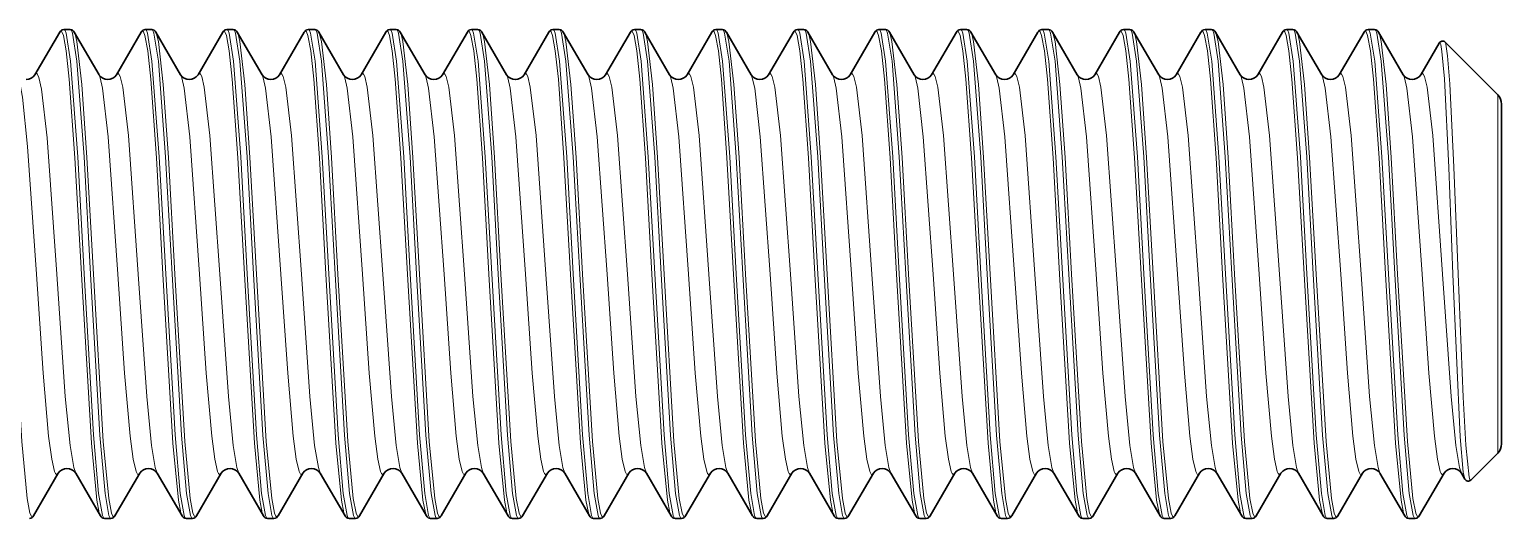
# Model space of a CAD drawing. Extents: x 145 to 857, y 42 to 790.
# Drawn here: x 154.67 to 163.7, y 292.58 to 295.58 of the extents above; entities that cross this region are included whole.
import ezdxf

# ---------------------------------------------------------------- set-up
doc = ezdxf.new("R2010")
doc.units = 0

msp = doc.modelspace()

# ---------------------------------------------------------------- linework, layer by layer
at = {"color": 7, "lineweight": 35, "ltscale": 0.007571}
for p, q in [((154.8557, 295.5629), (154.7037, 295.3009)), ((154.9445, 295.5629), (155.0965, 295.3009)), ((155.3557, 295.5629), (155.2037, 295.3009)), ((155.4445, 295.5629), (155.5965, 295.3009)), ((155.8557, 295.5629), (155.7037, 295.3009)), ((155.9445, 295.5629), (156.0965, 295.3009)), ((156.3557, 295.5629), (156.2037, 295.3009)), ((156.4445, 295.5629), (156.5965, 295.3009)), ((156.8557, 295.5629), (156.7037, 295.3009)), ((156.9445, 295.5629), (157.0965, 295.3009)), ((157.3557, 295.5629), (157.2037, 295.3009)), ((157.4445, 295.5629), (157.5965, 295.3009)), ((157.8557, 295.5629), (157.7037, 295.3009)), ((157.9445, 295.5629), (158.0965, 295.3009)), ((158.3557, 295.5629), (158.2037, 295.3009)), ((158.4445, 295.5629), (158.5965, 295.3009)), ((158.8557, 295.5629), (158.7037, 295.3009)), ((158.9445, 295.5629), (159.0965, 295.3009)), ((159.3557, 295.5629), (159.2037, 295.3009)), ((159.4445, 295.5629), (159.5965, 295.3009)), ((159.8557, 295.5629), (159.7037, 295.3009)), ((159.9445, 295.5629), (160.0965, 295.3009)), ((160.3557, 295.5629), (160.2037, 295.3009)), ((160.4445, 295.5629), (160.5965, 295.3009)), ((160.8557, 295.5629), (160.7037, 295.3009)), ((160.9445, 295.5629), (161.0965, 295.3009)), ((161.3557, 295.5629), (161.2037, 295.3009)), ((161.4445, 295.5629), (161.5965, 295.3009)), ((161.8557, 295.5629), (161.7037, 295.3009)), ((161.9445, 295.5629), (162.0965, 295.3009)), ((162.3557, 295.5629), (162.2037, 295.3009)), ((162.4445, 295.5629), (162.5965, 295.3009)), ((162.8557, 295.5629), (162.7037, 295.3009)), ((162.9445, 295.5629), (163.0965, 295.3009))]:
    msp.add_line(p, q, dxfattribs=at)
at = {"color": 7, "lineweight": 35, "ltscale": 0.00098381}
for p, q in [((154.9198, 295.5792), (154.8804, 295.5792)), ((155.4198, 295.5792), (155.3804, 295.5792)), ((155.9198, 295.5792), (155.8804, 295.5792)), ((156.4198, 295.5792), (156.3804, 295.5792)), ((156.9198, 295.5792), (156.8804, 295.5792)), ((157.4198, 295.5792), (157.3804, 295.5792)), ((157.9198, 295.5792), (157.8804, 295.5792)), ((158.4198, 295.5792), (158.3804, 295.5792)), ((158.9198, 295.5792), (158.8804, 295.5792)), ((159.4198, 295.5792), (159.3804, 295.5792)), ((159.9198, 295.5792), (159.8804, 295.5792)), ((160.4198, 295.5792), (160.3804, 295.5792)), ((160.9198, 295.5792), (160.8804, 295.5792)), ((161.4198, 295.5792), (161.3804, 295.5792)), ((161.9198, 295.5792), (161.8804, 295.5792)), ((162.4198, 295.5792), (162.3804, 295.5792)), ((162.9198, 295.5792), (162.8804, 295.5792)), ((155.1698, 292.5792), (155.1304, 292.5792)), ((155.6698, 292.5792), (155.6304, 292.5792)), ((156.1698, 292.5792), (156.1304, 292.5792)), ((156.6698, 292.5792), (156.6304, 292.5792)), ((157.1698, 292.5792), (157.1304, 292.5792)), ((157.6698, 292.5792), (157.6304, 292.5792)), ((158.1698, 292.5792), (158.1304, 292.5792)), ((158.6698, 292.5792), (158.6304, 292.5792)), ((159.1698, 292.5792), (159.1304, 292.5792)), ((159.6698, 292.5792), (159.6304, 292.5792)), ((160.1698, 292.5792), (160.1304, 292.5792)), ((160.6698, 292.5792), (160.6304, 292.5792)), ((161.1698, 292.5792), (161.1304, 292.5792)), ((161.6698, 292.5792), (161.6304, 292.5792)), ((162.1698, 292.5792), (162.1304, 292.5792)), ((162.6698, 292.5792), (162.6304, 292.5792)), ((163.1698, 292.5792), (163.1304, 292.5792))]:
    msp.add_line(p, q, dxfattribs=at)
at = {"color": 7, "lineweight": 35, "ltscale": 0.005623}
msp.add_line((163.3166, 295.4955), (163.2037, 295.3009), dxfattribs=at)
at = {"color": 7, "lineweight": 35, "ltscale": 0.011418}
msp.add_line((163.6759, 295.1784), (163.353, 295.5013), dxfattribs=at)
at = {"color": 7, "lineweight": 13, "ltscale": 0.014304}
msp.add_line((163.6759, 295.1784), (163.6759, 294.6062), dxfattribs=at)
at = {"color": 7, "lineweight": 35, "ltscale": 0.013569}
msp.add_line((163.6994, 295.1218), (163.6994, 294.5791), dxfattribs=at)
at = {"color": 7, "lineweight": 13, "ltscale": 0.017865}
for p, q in [((154.9881, 294.0792), (154.9483, 294.7927)), ((155.4881, 294.0792), (155.4483, 294.7927)), ((155.9881, 294.0792), (155.9483, 294.7927)), ((156.4881, 294.0792), (156.4483, 294.7927)), ((156.9881, 294.0792), (156.9483, 294.7927)), ((157.4881, 294.0792), (157.4483, 294.7927)), ((157.9881, 294.0792), (157.9483, 294.7927)), ((158.4881, 294.0792), (158.4483, 294.7927)), ((158.9881, 294.0792), (158.9483, 294.7927)), ((159.4881, 294.0792), (159.4483, 294.7927)), ((159.9881, 294.0792), (159.9483, 294.7927)), ((160.4881, 294.0792), (160.4483, 294.7927)), ((160.9881, 294.0792), (160.9483, 294.7927)), ((161.4881, 294.0792), (161.4483, 294.7927)), ((161.9881, 294.0792), (161.9483, 294.7927)), ((162.4881, 294.0792), (162.4483, 294.7927)), ((162.9881, 294.0792), (162.9483, 294.7927))]:
    msp.add_line(p, q, dxfattribs=at)
at = {"color": 7, "lineweight": 13, "ltscale": 0.017982}
for p, q in [((155.0054, 294.0801), (154.9656, 294.7983)), ((155.5054, 294.0801), (155.4656, 294.7983)), ((156.0054, 294.0801), (155.9656, 294.7983)), ((156.5054, 294.0801), (156.4656, 294.7983)), ((157.0054, 294.0801), (156.9656, 294.7983)), ((157.5054, 294.0801), (157.4656, 294.7983)), ((158.0054, 294.0801), (157.9656, 294.7983)), ((158.5054, 294.0801), (158.4656, 294.7983)), ((159.0054, 294.0801), (158.9656, 294.7983)), ((159.5054, 294.0801), (159.4656, 294.7983)), ((160.0054, 294.0801), (159.9656, 294.7983)), ((160.5054, 294.0801), (160.4656, 294.7983)), ((161.0054, 294.0801), (160.9656, 294.7983)), ((161.5054, 294.0801), (161.4656, 294.7983)), ((162.0054, 294.0801), (161.9656, 294.7983)), ((162.5054, 294.0801), (162.4656, 294.7983)), ((163.0054, 294.0801), (162.9656, 294.7983))]:
    msp.add_line(p, q, dxfattribs=at)
at = {"color": 7, "lineweight": 13, "ltscale": 0.018029}
for p, q in [((155.005, 294.7983), (155.0448, 294.0783)), ((155.505, 294.7983), (155.5448, 294.0783)), ((156.005, 294.7983), (156.0448, 294.0783)), ((156.505, 294.7983), (156.5448, 294.0783)), ((157.005, 294.7983), (157.0448, 294.0783)), ((157.505, 294.7983), (157.5448, 294.0783)), ((158.005, 294.7983), (158.0448, 294.0783)), ((158.505, 294.7983), (158.5448, 294.0783)), ((159.005, 294.7983), (159.0448, 294.0783)), ((159.505, 294.7983), (159.5448, 294.0783)), ((160.005, 294.7983), (160.0448, 294.0783)), ((160.505, 294.7983), (160.5448, 294.0783)), ((161.005, 294.7983), (161.0448, 294.0783)), ((161.505, 294.7983), (161.5448, 294.0783)), ((162.005, 294.7983), (162.0448, 294.0783)), ((162.505, 294.7983), (162.5448, 294.0783)), ((163.005, 294.7983), (163.0448, 294.0783))]:
    msp.add_line(p, q, dxfattribs=at)
at = {"color": 7, "lineweight": 13, "ltscale": 0.017906}
for p, q in [((155.0223, 294.7944), (155.0621, 294.0792)), ((155.5223, 294.7944), (155.5621, 294.0792)), ((156.0223, 294.7944), (156.0621, 294.0792)), ((156.5223, 294.7944), (156.5621, 294.0792)), ((157.0223, 294.7944), (157.0621, 294.0792)), ((157.5223, 294.7944), (157.5621, 294.0792)), ((158.0223, 294.7944), (158.0621, 294.0792)), ((158.5223, 294.7944), (158.5621, 294.0792)), ((159.0223, 294.7944), (159.0621, 294.0792)), ((159.5223, 294.7944), (159.5621, 294.0792)), ((160.0223, 294.7944), (160.0621, 294.0792)), ((160.5223, 294.7944), (160.5621, 294.0792)), ((161.0223, 294.7944), (161.0621, 294.0792)), ((161.5223, 294.7944), (161.5621, 294.0792)), ((162.0223, 294.7944), (162.0621, 294.0792)), ((162.5223, 294.7944), (162.5621, 294.0792)), ((163.0223, 294.7944), (163.0621, 294.0792))]:
    msp.add_line(p, q, dxfattribs=at)
at = {"color": 7, "lineweight": 13, "ltscale": 0.016338}
msp.add_line((163.4007, 294.0792), (163.3755, 294.7322), dxfattribs=at)
at = {"color": 7, "lineweight": 13, "ltscale": 0.016383}
msp.add_line((163.4322, 294.0803), (163.407, 294.7351), dxfattribs=at)
at = {"color": 7, "lineweight": 13, "ltscale": 0.040654}
msp.add_line((163.6759, 294.6062), (163.6759, 292.98), dxfattribs=at)
at = {"color": 7, "lineweight": 35, "ltscale": 0.038561}
msp.add_line((163.6994, 294.5791), (163.6994, 293.0366), dxfattribs=at)
at = {"color": 7, "lineweight": 35, "ltscale": 0.005814}
msp.add_line((163.6759, 292.98), (163.5115, 292.8156), dxfattribs=at)
at = {"color": 7, "lineweight": 35, "ltscale": 0.007572}
for p, q in [((154.6945, 292.5956), (154.8465, 292.8575)), ((155.1057, 292.5956), (154.9537, 292.8575)), ((155.1945, 292.5956), (155.3465, 292.8575)), ((155.6057, 292.5956), (155.4537, 292.8575)), ((155.6945, 292.5956), (155.8465, 292.8575)), ((156.1057, 292.5956), (155.9537, 292.8575)), ((156.1945, 292.5956), (156.3465, 292.8575)), ((156.6057, 292.5956), (156.4537, 292.8575)), ((156.6945, 292.5956), (156.8465, 292.8575)), ((157.1057, 292.5956), (156.9537, 292.8575)), ((157.1945, 292.5956), (157.3465, 292.8575)), ((157.6057, 292.5956), (157.4537, 292.8575)), ((157.6945, 292.5956), (157.8465, 292.8575)), ((158.1057, 292.5956), (157.9537, 292.8575)), ((158.1945, 292.5956), (158.3465, 292.8575)), ((158.6057, 292.5956), (158.4537, 292.8575)), ((158.6945, 292.5956), (158.8465, 292.8575)), ((159.1057, 292.5956), (158.9537, 292.8575)), ((159.1945, 292.5956), (159.3465, 292.8575)), ((159.6057, 292.5956), (159.4537, 292.8575)), ((159.6945, 292.5956), (159.8465, 292.8575)), ((160.1057, 292.5956), (159.9537, 292.8575)), ((160.1945, 292.5956), (160.3465, 292.8575)), ((160.6057, 292.5956), (160.4537, 292.8575)), ((160.6945, 292.5956), (160.8465, 292.8575)), ((161.1057, 292.5956), (160.9537, 292.8575)), ((161.1945, 292.5956), (161.3465, 292.8575)), ((161.6057, 292.5956), (161.4537, 292.8575)), ((161.6945, 292.5956), (161.8465, 292.8575)), ((162.1057, 292.5956), (161.9537, 292.8575)), ((162.1945, 292.5956), (162.3465, 292.8575)), ((162.6057, 292.5956), (162.4537, 292.8575)), ((162.6945, 292.5956), (162.8465, 292.8575)), ((163.1057, 292.5956), (162.9537, 292.8575)), ((163.1945, 292.5956), (163.3465, 292.8575))]:
    msp.add_line(p, q, dxfattribs=at)
at = {"color": 7, "lineweight": 35, "ltscale": 0.001036}
msp.add_line((163.4745, 292.8217), (163.4537, 292.8575), dxfattribs=at)
at = {"color": 7, "lineweight": 13}
for points in [[(154.8557, 295.5629), (154.8602, 295.5682), (154.8624, 295.5692), (154.8647, 295.5689), (154.8661, 295.5681), (154.8691, 295.5649), (154.878, 295.543), (154.8954, 295.4475), (154.9139, 295.2753), (154.9483, 294.7927)], [(154.8804, 295.5792), (154.882, 295.5789), (154.8851, 295.5766), (154.8882, 295.5721), (154.8944, 295.5562), (154.9215, 295.3839), (154.9656, 294.7983)], [(154.9198, 295.5792), (154.9213, 295.5789), (154.9244, 295.5766), (154.9275, 295.5721), (154.9337, 295.5562), (154.9608, 295.3839), (155.005, 294.7983)], [(154.9445, 295.5629), (154.9498, 295.5503), (154.9604, 295.5058), (154.9909, 295.242), (155.0223, 294.7944)], [(155.3557, 295.5629), (155.3602, 295.5682), (155.3624, 295.5692), (155.3647, 295.5689), (155.3661, 295.5681), (155.3691, 295.5649), (155.378, 295.543), (155.3954, 295.4475), (155.4139, 295.2753), (155.4483, 294.7927)], [(155.3804, 295.5792), (155.382, 295.5789), (155.3851, 295.5766), (155.3882, 295.5721), (155.3944, 295.5562), (155.4215, 295.3839), (155.4656, 294.7983)], [(155.4198, 295.5792), (155.4213, 295.5789), (155.4244, 295.5766), (155.4275, 295.5721), (155.4337, 295.5562), (155.4608, 295.3839), (155.505, 294.7983)], [(155.4445, 295.5629), (155.4498, 295.5503), (155.4604, 295.5058), (155.4909, 295.242), (155.5223, 294.7944)], [(155.8557, 295.5629), (155.8602, 295.5682), (155.8624, 295.5692), (155.8647, 295.5689), (155.8661, 295.5681), (155.8691, 295.5649), (155.878, 295.543), (155.8954, 295.4475), (155.9139, 295.2753), (155.9483, 294.7927)], [(155.8804, 295.5792), (155.882, 295.5789), (155.8851, 295.5766), (155.8882, 295.5721), (155.8944, 295.5562), (155.9215, 295.3839), (155.9656, 294.7983)], [(155.9198, 295.5792), (155.9213, 295.5789), (155.9244, 295.5766), (155.9275, 295.5721), (155.9337, 295.5562), (155.9608, 295.3839), (156.005, 294.7983)], [(155.9445, 295.5629), (155.9498, 295.5503), (155.9604, 295.5058), (155.9909, 295.242), (156.0223, 294.7944)], [(156.3557, 295.5629), (156.3602, 295.5682), (156.3624, 295.5692), (156.3647, 295.5689), (156.3661, 295.5681), (156.3691, 295.5649), (156.378, 295.543), (156.3954, 295.4475), (156.4139, 295.2753), (156.4483, 294.7927)], [(156.3804, 295.5792), (156.382, 295.5789), (156.3851, 295.5766), (156.3882, 295.5721), (156.3944, 295.5562), (156.4215, 295.3839), (156.4656, 294.7983)], [(156.4198, 295.5792), (156.4213, 295.5789), (156.4244, 295.5766), (156.4275, 295.5721), (156.4337, 295.5562), (156.4608, 295.3839), (156.505, 294.7983)], [(156.4445, 295.5629), (156.4498, 295.5503), (156.4604, 295.5058), (156.4909, 295.242), (156.5223, 294.7944)], [(156.8557, 295.5629), (156.8602, 295.5682), (156.8624, 295.5692), (156.8647, 295.5689), (156.8661, 295.5681), (156.8691, 295.5649), (156.878, 295.543), (156.8954, 295.4475), (156.9139, 295.2753), (156.9483, 294.7927)], [(156.8804, 295.5792), (156.882, 295.5789), (156.8851, 295.5766), (156.8882, 295.5721), (156.8944, 295.5562), (156.9215, 295.3839), (156.9656, 294.7983)], [(156.9198, 295.5792), (156.9213, 295.5789), (156.9244, 295.5766), (156.9275, 295.5721), (156.9337, 295.5562), (156.9608, 295.3839), (157.005, 294.7983)], [(156.9445, 295.5629), (156.9498, 295.5503), (156.9604, 295.5058), (156.9909, 295.242), (157.0223, 294.7944)], [(157.3557, 295.5629), (157.3602, 295.5682), (157.3624, 295.5692), (157.3647, 295.5689), (157.3661, 295.5681), (157.3691, 295.5649), (157.378, 295.543), (157.3954, 295.4475), (157.4139, 295.2753), (157.4483, 294.7927)], [(157.3804, 295.5792), (157.382, 295.5789), (157.3851, 295.5766), (157.3882, 295.5721), (157.3944, 295.5562), (157.4215, 295.3839), (157.4656, 294.7983)], [(157.4198, 295.5792), (157.4213, 295.5789), (157.4244, 295.5766), (157.4275, 295.5721), (157.4337, 295.5562), (157.4608, 295.3839), (157.505, 294.7983)], [(157.4445, 295.5629), (157.4498, 295.5503), (157.4604, 295.5058), (157.4909, 295.242), (157.5223, 294.7944)], [(157.8557, 295.5629), (157.8602, 295.5682), (157.8624, 295.5692), (157.8647, 295.5689), (157.8661, 295.5681), (157.8691, 295.5649), (157.878, 295.543), (157.8954, 295.4475), (157.9139, 295.2753), (157.9483, 294.7927)], [(157.8804, 295.5792), (157.882, 295.5789), (157.8851, 295.5766), (157.8882, 295.5721), (157.8944, 295.5562), (157.9215, 295.3839), (157.9656, 294.7983)], [(157.9198, 295.5792), (157.9213, 295.5789), (157.9244, 295.5766), (157.9275, 295.5721), (157.9337, 295.5562), (157.9608, 295.3839), (158.005, 294.7983)], [(157.9445, 295.5629), (157.9498, 295.5503), (157.9604, 295.5058), (157.9909, 295.242), (158.0223, 294.7944)], [(158.3557, 295.5629), (158.3602, 295.5682), (158.3624, 295.5692), (158.3647, 295.5689), (158.3661, 295.5681), (158.3691, 295.5649), (158.378, 295.543), (158.3954, 295.4475), (158.4139, 295.2753), (158.4483, 294.7927)], [(158.3804, 295.5792), (158.382, 295.5789), (158.3851, 295.5766), (158.3882, 295.5721), (158.3944, 295.5562), (158.4215, 295.3839), (158.4656, 294.7983)], [(158.4198, 295.5792), (158.4213, 295.5789), (158.4244, 295.5766), (158.4275, 295.5721), (158.4337, 295.5562), (158.4608, 295.3839), (158.505, 294.7983)], [(158.4445, 295.5629), (158.4498, 295.5503), (158.4604, 295.5058), (158.4909, 295.242), (158.5223, 294.7944)], [(158.8557, 295.5629), (158.8602, 295.5682), (158.8624, 295.5692), (158.8647, 295.5689), (158.8661, 295.5681), (158.8691, 295.5649), (158.878, 295.543), (158.8954, 295.4475), (158.9139, 295.2753), (158.9483, 294.7927)], [(158.8804, 295.5792), (158.882, 295.5789), (158.8851, 295.5766), (158.8882, 295.5721), (158.8944, 295.5562), (158.9215, 295.3839), (158.9656, 294.7983)], [(158.9198, 295.5792), (158.9213, 295.5789), (158.9244, 295.5766), (158.9275, 295.5721), (158.9337, 295.5562), (158.9608, 295.3839), (159.005, 294.7983)], [(158.9445, 295.5629), (158.9498, 295.5503), (158.9604, 295.5058), (158.9909, 295.242), (159.0223, 294.7944)], [(159.3557, 295.5629), (159.3602, 295.5682), (159.3624, 295.5692), (159.3647, 295.5689), (159.3661, 295.5681), (159.3691, 295.5649), (159.378, 295.543), (159.3954, 295.4475), (159.4139, 295.2753), (159.4483, 294.7927)], [(159.3804, 295.5792), (159.382, 295.5789), (159.3851, 295.5766), (159.3882, 295.5721), (159.3944, 295.5562), (159.4215, 295.3839), (159.4656, 294.7983)], [(159.4198, 295.5792), (159.4213, 295.5789), (159.4244, 295.5766), (159.4275, 295.5721), (159.4337, 295.5562), (159.4608, 295.3839), (159.505, 294.7983)], [(159.4445, 295.5629), (159.4498, 295.5503), (159.4604, 295.5058), (159.4909, 295.242), (159.5223, 294.7944)], [(159.8557, 295.5629), (159.8602, 295.5682), (159.8624, 295.5692), (159.8647, 295.5689), (159.8661, 295.5681), (159.8691, 295.5649), (159.878, 295.543), (159.8954, 295.4475), (159.9139, 295.2753), (159.9483, 294.7927)], [(159.8804, 295.5792), (159.882, 295.5789), (159.8851, 295.5766), (159.8882, 295.5721), (159.8944, 295.5562), (159.9215, 295.3839), (159.9656, 294.7983)], [(159.9198, 295.5792), (159.9213, 295.5789), (159.9244, 295.5766), (159.9275, 295.5721), (159.9337, 295.5562), (159.9608, 295.3839), (160.005, 294.7983)], [(159.9445, 295.5629), (159.9498, 295.5503), (159.9604, 295.5058), (159.9909, 295.242), (160.0223, 294.7944)], [(160.3557, 295.5629), (160.3602, 295.5682), (160.3624, 295.5692), (160.3647, 295.5689), (160.3661, 295.5681), (160.3691, 295.5649), (160.378, 295.543), (160.3954, 295.4475), (160.4139, 295.2753), (160.4483, 294.7927)], [(160.3804, 295.5792), (160.382, 295.5789), (160.3851, 295.5766), (160.3882, 295.5721), (160.3944, 295.5562), (160.4215, 295.3839), (160.4656, 294.7983)], [(160.4198, 295.5792), (160.4213, 295.5789), (160.4244, 295.5766), (160.4275, 295.5721), (160.4337, 295.5562), (160.4608, 295.3839), (160.505, 294.7983)], [(160.4445, 295.5629), (160.4498, 295.5503), (160.4604, 295.5058), (160.4909, 295.242), (160.5223, 294.7944)], [(160.8557, 295.5629), (160.8602, 295.5682), (160.8624, 295.5692), (160.8647, 295.5689), (160.8661, 295.5681), (160.8691, 295.5649), (160.878, 295.543), (160.8954, 295.4475), (160.9139, 295.2753), (160.9483, 294.7927)], [(160.8804, 295.5792), (160.882, 295.5789), (160.8851, 295.5766), (160.8882, 295.5721), (160.8944, 295.5562), (160.9215, 295.3839), (160.9656, 294.7983)], [(160.9198, 295.5792), (160.9213, 295.5789), (160.9244, 295.5766), (160.9275, 295.5721), (160.9337, 295.5562), (160.9608, 295.3839), (161.005, 294.7983)], [(160.9445, 295.5629), (160.9498, 295.5503), (160.9604, 295.5058), (160.9909, 295.242), (161.0223, 294.7944)], [(161.3557, 295.5629), (161.3602, 295.5682), (161.3624, 295.5692), (161.3647, 295.5689), (161.3661, 295.5681), (161.3691, 295.5649), (161.378, 295.543), (161.3954, 295.4475), (161.4139, 295.2753), (161.4483, 294.7927)], [(161.3804, 295.5792), (161.382, 295.5789), (161.3851, 295.5766), (161.3882, 295.5721), (161.3944, 295.5562), (161.4215, 295.3839), (161.4656, 294.7983)], [(161.4198, 295.5792), (161.4213, 295.5789), (161.4244, 295.5766), (161.4275, 295.5721), (161.4337, 295.5562), (161.4608, 295.3839), (161.505, 294.7983)], [(161.4445, 295.5629), (161.4498, 295.5503), (161.4604, 295.5058), (161.4909, 295.242), (161.5223, 294.7944)], [(161.8557, 295.5629), (161.8602, 295.5682), (161.8624, 295.5692), (161.8647, 295.5689), (161.8661, 295.5681), (161.8691, 295.5649), (161.878, 295.543), (161.8954, 295.4475), (161.9139, 295.2753), (161.9483, 294.7927)], [(161.8804, 295.5792), (161.882, 295.5789), (161.8851, 295.5766), (161.8882, 295.5721), (161.8944, 295.5562), (161.9215, 295.3839), (161.9656, 294.7983)], [(161.9198, 295.5792), (161.9213, 295.5789), (161.9244, 295.5766), (161.9275, 295.5721), (161.9337, 295.5562), (161.9608, 295.3839), (162.005, 294.7983)], [(161.9445, 295.5629), (161.9498, 295.5503), (161.9604, 295.5058), (161.9909, 295.242), (162.0223, 294.7944)], [(162.3557, 295.5629), (162.3602, 295.5682), (162.3624, 295.5692), (162.3647, 295.5689), (162.3661, 295.5681), (162.3691, 295.5649), (162.378, 295.543), (162.3954, 295.4475), (162.4139, 295.2753), (162.4483, 294.7927)], [(162.3804, 295.5792), (162.382, 295.5789), (162.3851, 295.5766), (162.3882, 295.5721), (162.3944, 295.5562), (162.4215, 295.3839), (162.4656, 294.7983)], [(162.4198, 295.5792), (162.4213, 295.5789), (162.4244, 295.5766), (162.4275, 295.5721), (162.4337, 295.5562), (162.4608, 295.3839), (162.505, 294.7983)], [(162.4445, 295.5629), (162.4498, 295.5503), (162.4604, 295.5058), (162.4909, 295.242), (162.5223, 294.7944)], [(162.8557, 295.5629), (162.8602, 295.5682), (162.8624, 295.5692), (162.8647, 295.5689), (162.8661, 295.5681), (162.8691, 295.5649), (162.878, 295.543), (162.8954, 295.4475), (162.9139, 295.2753), (162.9483, 294.7927)], [(162.8804, 295.5792), (162.882, 295.5789), (162.8851, 295.5766), (162.8882, 295.5721), (162.8944, 295.5562), (162.9215, 295.3839), (162.9656, 294.7983)], [(162.9198, 295.5792), (162.9213, 295.5789), (162.9244, 295.5766), (162.9275, 295.5721), (162.9337, 295.5562), (162.9608, 295.3839), (163.005, 294.7983)], [(162.9445, 295.5629), (162.9498, 295.5503), (162.9604, 295.5058), (162.9909, 295.242), (163.0223, 294.7944)], [(163.3755, 294.7322), (163.3485, 295.2757), (163.3338, 295.4433), (163.3262, 295.4863), (163.3224, 295.4961), (163.3211, 295.4976), (163.3195, 295.4981), (163.3185, 295.4977), (163.3166, 295.4955)], [(163.407, 294.7351), (163.3822, 295.2454), (163.3688, 295.4173), (163.3583, 295.4882), (163.3547, 295.4987), (163.353, 295.5013)], [(154.7126, 294.0792), (154.6577, 294.8616), (154.6267, 295.1631), (154.6068, 295.2729), (154.5965, 295.3009)], [(154.8376, 294.0792), (154.7782, 294.9138), (154.7442, 295.2128), (154.7283, 295.2845), (154.7202, 295.303), (154.7165, 295.3071), (154.7147, 295.3081), (154.7106, 295.3082), (154.7079, 295.3064), (154.7037, 295.3009)], [(155.2126, 294.0792), (155.1526, 294.9208), (155.1182, 295.2189), (155.1038, 295.2831), (155.0965, 295.3009)], [(155.3376, 294.0792), (155.2769, 294.928), (155.2421, 295.225), (155.2262, 295.2906), (155.2181, 295.3057), (155.214, 295.3084), (155.2099, 295.3079), (155.2058, 295.3041), (155.2037, 295.3009)], [(155.7126, 294.0792), (155.6526, 294.9208), (155.6182, 295.2189), (155.6038, 295.2831), (155.5965, 295.3009)], [(155.8376, 294.0792), (155.7769, 294.928), (155.7421, 295.225), (155.7262, 295.2906), (155.7181, 295.3057), (155.714, 295.3084), (155.7099, 295.3079), (155.7058, 295.3041), (155.7037, 295.3009)], [(156.2126, 294.0792), (156.1526, 294.9208), (156.1182, 295.2189), (156.1038, 295.2831), (156.0965, 295.3009)], [(156.3376, 294.0792), (156.2769, 294.928), (156.2421, 295.225), (156.2262, 295.2906), (156.2181, 295.3057), (156.214, 295.3084), (156.2099, 295.3079), (156.2058, 295.3041), (156.2037, 295.3009)], [(156.7126, 294.0792), (156.6526, 294.9208), (156.6182, 295.2189), (156.6038, 295.2831), (156.5965, 295.3009)], [(156.8376, 294.0792), (156.7769, 294.928), (156.7421, 295.225), (156.7262, 295.2906), (156.7181, 295.3057), (156.714, 295.3084), (156.7099, 295.3079), (156.7058, 295.3041), (156.7037, 295.3009)], [(157.2126, 294.0792), (157.1526, 294.9208), (157.1182, 295.2189), (157.1038, 295.2831), (157.0965, 295.3009)], [(157.3376, 294.0792), (157.2769, 294.928), (157.2421, 295.225), (157.2262, 295.2906), (157.2181, 295.3057), (157.214, 295.3084), (157.2099, 295.3079), (157.2058, 295.3041), (157.2037, 295.3009)], [(157.7126, 294.0792), (157.6526, 294.9208), (157.6182, 295.2189), (157.6038, 295.2831), (157.5965, 295.3009)], [(157.8376, 294.0792), (157.7769, 294.928), (157.7421, 295.225), (157.7262, 295.2906), (157.7181, 295.3057), (157.714, 295.3084), (157.7099, 295.3079), (157.7058, 295.3041), (157.7037, 295.3009)], [(158.2126, 294.0792), (158.1526, 294.9208), (158.1182, 295.2189), (158.1038, 295.2831), (158.0965, 295.3009)], [(158.3376, 294.0792), (158.2769, 294.928), (158.2421, 295.225), (158.2262, 295.2906), (158.2181, 295.3057), (158.214, 295.3084), (158.2099, 295.3079), (158.2058, 295.3041), (158.2037, 295.3009)], [(158.7126, 294.0792), (158.6526, 294.9208), (158.6182, 295.2189), (158.6038, 295.2831), (158.5965, 295.3009)], [(158.8376, 294.0792), (158.7769, 294.928), (158.7421, 295.225), (158.7262, 295.2906), (158.7181, 295.3057), (158.714, 295.3084), (158.7099, 295.3079), (158.7058, 295.3041), (158.7037, 295.3009)], [(159.2126, 294.0792), (159.1526, 294.9208), (159.1182, 295.2189), (159.1038, 295.2831), (159.0965, 295.3009)], [(159.3376, 294.0792), (159.2769, 294.928), (159.2421, 295.225), (159.2262, 295.2906), (159.2181, 295.3057), (159.214, 295.3084), (159.2099, 295.3079), (159.2058, 295.3041), (159.2037, 295.3009)], [(159.7126, 294.0792), (159.6526, 294.9208), (159.6182, 295.2189), (159.6038, 295.2831), (159.5965, 295.3009)], [(159.8376, 294.0792), (159.7769, 294.928), (159.7421, 295.225), (159.7262, 295.2906), (159.7181, 295.3057), (159.714, 295.3084), (159.7099, 295.3079), (159.7058, 295.3041), (159.7037, 295.3009)], [(160.2126, 294.0792), (160.1526, 294.9208), (160.1182, 295.2189), (160.1038, 295.2831), (160.0965, 295.3009)], [(160.3376, 294.0792), (160.2769, 294.928), (160.2421, 295.225), (160.2262, 295.2906), (160.2181, 295.3057), (160.214, 295.3084), (160.2099, 295.3079), (160.2058, 295.3041), (160.2037, 295.3009)], [(160.7126, 294.0792), (160.6526, 294.9208), (160.6182, 295.2189), (160.6038, 295.2831), (160.5965, 295.3009)], [(160.8376, 294.0792), (160.7769, 294.928), (160.7421, 295.225), (160.7262, 295.2906), (160.7181, 295.3057), (160.714, 295.3084), (160.7099, 295.3079), (160.7058, 295.3041), (160.7037, 295.3009)], [(161.2126, 294.0792), (161.1526, 294.9208), (161.1182, 295.2189), (161.1038, 295.2831), (161.0965, 295.3009)], [(161.3376, 294.0792), (161.2769, 294.928), (161.2421, 295.225), (161.2262, 295.2906), (161.2181, 295.3057), (161.214, 295.3084), (161.2099, 295.3079), (161.2058, 295.3041), (161.2037, 295.3009)], [(161.7126, 294.0792), (161.6526, 294.9208), (161.6182, 295.2189), (161.6038, 295.2831), (161.5965, 295.3009)], [(161.8376, 294.0792), (161.7769, 294.928), (161.7421, 295.225), (161.7262, 295.2906), (161.7181, 295.3057), (161.714, 295.3084), (161.7099, 295.3079), (161.7058, 295.3041), (161.7037, 295.3009)], [(162.2126, 294.0792), (162.1526, 294.9208), (162.1182, 295.2189), (162.1038, 295.2831), (162.0965, 295.3009)], [(162.3376, 294.0792), (162.2769, 294.928), (162.2421, 295.225), (162.2262, 295.2906), (162.2181, 295.3057), (162.214, 295.3084), (162.2099, 295.3079), (162.2058, 295.3041), (162.2037, 295.3009)], [(162.7126, 294.0792), (162.6526, 294.9208), (162.6182, 295.2189), (162.6038, 295.2831), (162.5965, 295.3009)], [(162.8376, 294.0792), (162.7769, 294.928), (162.7421, 295.225), (162.7262, 295.2906), (162.7181, 295.3057), (162.714, 295.3084), (162.7099, 295.3079), (162.7058, 295.3041), (162.7037, 295.3009)], [(163.2126, 294.0792), (163.1526, 294.9208), (163.1182, 295.2189), (163.1038, 295.2831), (163.0965, 295.3009)], [(163.3376, 294.0792), (163.2769, 294.928), (163.2421, 295.225), (163.2262, 295.2906), (163.2181, 295.3057), (163.214, 295.3084), (163.2099, 295.3079), (163.2058, 295.3041), (163.2037, 295.3009)], [(154.5621, 294.0792), (154.6226, 293.0525), (154.656, 292.7016), (154.6729, 292.6129), (154.6815, 292.5929), (154.6844, 292.5901), (154.6858, 292.5894), (154.688, 292.5893), (154.6901, 292.5903), (154.6945, 292.5956)], [(154.8465, 292.8575), (154.8425, 292.8521), (154.8404, 292.8506), (154.8374, 292.8499), (154.8359, 292.8501), (154.8329, 292.852), (154.8298, 292.8557), (154.8238, 292.8682), (154.8063, 292.9439), (154.7876, 293.0844), (154.7538, 293.4708), (154.7126, 294.0792)], [(154.9537, 292.8575), (154.9418, 292.8914), (154.9192, 293.0279), (154.8899, 293.3277), (154.8376, 294.0792)], [(154.9881, 294.0792), (155.0494, 293.041), (155.0833, 292.692), (155.0982, 292.6152), (155.1057, 292.5956)], [(155.0054, 294.0801), (155.0626, 293.0918), (155.094, 292.7335), (155.1181, 292.5972), (155.1236, 292.5848), (155.1263, 292.5812), (155.129, 292.5794), (155.1304, 292.5792)], [(155.0448, 294.0783), (155.102, 293.0911), (155.1334, 292.7333), (155.1574, 292.5972), (155.1629, 292.5848), (155.1656, 292.5812), (155.1684, 292.5794), (155.1698, 292.5792)], [(155.0621, 294.0792), (155.1226, 293.0525), (155.156, 292.7016), (155.1729, 292.6129), (155.1815, 292.5929), (155.1844, 292.5901), (155.1858, 292.5894), (155.188, 292.5893), (155.1901, 292.5903), (155.1945, 292.5956)], [(155.3465, 292.8575), (155.3425, 292.8521), (155.3404, 292.8506), (155.3374, 292.8499), (155.3359, 292.8501), (155.3329, 292.852), (155.3298, 292.8557), (155.3238, 292.8682), (155.3063, 292.9439), (155.2876, 293.0844), (155.2538, 293.4708), (155.2126, 294.0792)], [(155.4537, 292.8575), (155.4418, 292.8914), (155.4192, 293.0279), (155.3899, 293.3277), (155.3376, 294.0792)], [(155.4881, 294.0792), (155.5494, 293.041), (155.5833, 292.692), (155.5982, 292.6152), (155.6057, 292.5956)], [(155.5054, 294.0801), (155.5626, 293.0918), (155.594, 292.7335), (155.6181, 292.5972), (155.6236, 292.5848), (155.6263, 292.5812), (155.629, 292.5794), (155.6304, 292.5792)], [(155.5448, 294.0783), (155.602, 293.0911), (155.6334, 292.7333), (155.6574, 292.5972), (155.6629, 292.5848), (155.6656, 292.5812), (155.6684, 292.5794), (155.6698, 292.5792)], [(155.5621, 294.0792), (155.6226, 293.0525), (155.656, 292.7016), (155.6729, 292.6129), (155.6815, 292.5929), (155.6844, 292.5901), (155.6858, 292.5894), (155.688, 292.5893), (155.6901, 292.5903), (155.6945, 292.5956)], [(155.8465, 292.8575), (155.8425, 292.8521), (155.8404, 292.8506), (155.8374, 292.8499), (155.8359, 292.8501), (155.8329, 292.852), (155.8298, 292.8557), (155.8238, 292.8682), (155.8063, 292.9439), (155.7876, 293.0844), (155.7538, 293.4708), (155.7126, 294.0792)], [(155.9537, 292.8575), (155.9418, 292.8914), (155.9192, 293.0279), (155.8899, 293.3277), (155.8376, 294.0792)], [(155.9881, 294.0792), (156.0494, 293.041), (156.0833, 292.692), (156.0982, 292.6152), (156.1057, 292.5956)], [(156.0054, 294.0801), (156.0626, 293.0918), (156.094, 292.7335), (156.1181, 292.5972), (156.1236, 292.5848), (156.1263, 292.5812), (156.129, 292.5794), (156.1304, 292.5792)], [(156.0448, 294.0783), (156.102, 293.0911), (156.1334, 292.7333), (156.1574, 292.5972), (156.1629, 292.5848), (156.1656, 292.5812), (156.1684, 292.5794), (156.1698, 292.5792)], [(156.0621, 294.0792), (156.1226, 293.0525), (156.156, 292.7016), (156.1729, 292.6129), (156.1815, 292.5929), (156.1844, 292.5901), (156.1858, 292.5894), (156.188, 292.5893), (156.1901, 292.5903), (156.1945, 292.5956)], [(156.3465, 292.8575), (156.3425, 292.8521), (156.3404, 292.8506), (156.3374, 292.8499), (156.3359, 292.8501), (156.3329, 292.852), (156.3298, 292.8557), (156.3238, 292.8682), (156.3063, 292.9439), (156.2876, 293.0844), (156.2538, 293.4708), (156.2126, 294.0792)], [(156.4537, 292.8575), (156.4418, 292.8914), (156.4192, 293.0279), (156.3899, 293.3277), (156.3376, 294.0792)], [(156.4881, 294.0792), (156.5494, 293.041), (156.5833, 292.692), (156.5982, 292.6152), (156.6057, 292.5956)], [(156.5054, 294.0801), (156.5626, 293.0918), (156.594, 292.7335), (156.6181, 292.5972), (156.6236, 292.5848), (156.6263, 292.5812), (156.629, 292.5794), (156.6304, 292.5792)], [(156.5448, 294.0783), (156.602, 293.0911), (156.6334, 292.7333), (156.6574, 292.5972), (156.6629, 292.5848), (156.6656, 292.5812), (156.6684, 292.5794), (156.6698, 292.5792)], [(156.5621, 294.0792), (156.6226, 293.0525), (156.656, 292.7016), (156.6729, 292.6129), (156.6815, 292.5929), (156.6844, 292.5901), (156.6858, 292.5894), (156.688, 292.5893), (156.6901, 292.5903), (156.6945, 292.5956)], [(156.8465, 292.8575), (156.8425, 292.8521), (156.8404, 292.8506), (156.8374, 292.8499), (156.8359, 292.8501), (156.8329, 292.852), (156.8298, 292.8557), (156.8238, 292.8682), (156.8063, 292.9439), (156.7876, 293.0844), (156.7538, 293.4708), (156.7126, 294.0792)], [(156.9537, 292.8575), (156.9418, 292.8914), (156.9192, 293.0279), (156.8899, 293.3277), (156.8376, 294.0792)], [(156.9881, 294.0792), (157.0494, 293.041), (157.0833, 292.692), (157.0982, 292.6152), (157.1057, 292.5956)], [(157.0054, 294.0801), (157.0626, 293.0918), (157.094, 292.7335), (157.1181, 292.5972), (157.1236, 292.5848), (157.1263, 292.5812), (157.129, 292.5794), (157.1304, 292.5792)], [(157.0448, 294.0783), (157.102, 293.0911), (157.1334, 292.7333), (157.1574, 292.5972), (157.1629, 292.5848), (157.1656, 292.5812), (157.1684, 292.5794), (157.1698, 292.5792)], [(157.0621, 294.0792), (157.1226, 293.0525), (157.156, 292.7016), (157.1729, 292.6129), (157.1815, 292.5929), (157.1844, 292.5901), (157.1858, 292.5894), (157.188, 292.5893), (157.1901, 292.5903), (157.1945, 292.5956)], [(157.3465, 292.8575), (157.3425, 292.8521), (157.3404, 292.8506), (157.3374, 292.8499), (157.3359, 292.8501), (157.3329, 292.852), (157.3298, 292.8557), (157.3238, 292.8682), (157.3063, 292.9439), (157.2876, 293.0844), (157.2538, 293.4708), (157.2126, 294.0792)], [(157.4537, 292.8575), (157.4418, 292.8914), (157.4192, 293.0279), (157.3899, 293.3277), (157.3376, 294.0792)], [(157.4881, 294.0792), (157.5494, 293.041), (157.5833, 292.692), (157.5982, 292.6152), (157.6057, 292.5956)], [(157.5054, 294.0801), (157.5626, 293.0918), (157.594, 292.7335), (157.6181, 292.5972), (157.6236, 292.5848), (157.6263, 292.5812), (157.629, 292.5794), (157.6304, 292.5792)], [(157.5448, 294.0783), (157.602, 293.0911), (157.6334, 292.7333), (157.6574, 292.5972), (157.6629, 292.5848), (157.6656, 292.5812), (157.6684, 292.5794), (157.6698, 292.5792)], [(157.5621, 294.0792), (157.6226, 293.0525), (157.656, 292.7016), (157.6729, 292.6129), (157.6815, 292.5929), (157.6844, 292.5901), (157.6858, 292.5894), (157.688, 292.5893), (157.6901, 292.5903), (157.6945, 292.5956)], [(157.8465, 292.8575), (157.8425, 292.8521), (157.8404, 292.8506), (157.8374, 292.8499), (157.8359, 292.8501), (157.8329, 292.852), (157.8298, 292.8557), (157.8238, 292.8682), (157.8063, 292.9439), (157.7876, 293.0844), (157.7538, 293.4708), (157.7126, 294.0792)], [(157.9537, 292.8575), (157.9418, 292.8914), (157.9192, 293.0279), (157.8899, 293.3277), (157.8376, 294.0792)], [(157.9881, 294.0792), (158.0494, 293.041), (158.0833, 292.692), (158.0982, 292.6152), (158.1057, 292.5956)], [(158.0054, 294.0801), (158.0626, 293.0918), (158.094, 292.7335), (158.1181, 292.5972), (158.1236, 292.5848), (158.1263, 292.5812), (158.129, 292.5794), (158.1304, 292.5792)], [(158.0448, 294.0783), (158.102, 293.0911), (158.1334, 292.7333), (158.1574, 292.5972), (158.1629, 292.5848), (158.1656, 292.5812), (158.1684, 292.5794), (158.1698, 292.5792)], [(158.0621, 294.0792), (158.1226, 293.0525), (158.156, 292.7016), (158.1729, 292.6129), (158.1815, 292.5929), (158.1844, 292.5901), (158.1858, 292.5894), (158.188, 292.5893), (158.1901, 292.5903), (158.1945, 292.5956)], [(158.3465, 292.8575), (158.3425, 292.8521), (158.3404, 292.8506), (158.3374, 292.8499), (158.3359, 292.8501), (158.3329, 292.852), (158.3298, 292.8557), (158.3238, 292.8682), (158.3063, 292.9439), (158.2876, 293.0844), (158.2538, 293.4708), (158.2126, 294.0792)], [(158.4537, 292.8575), (158.4418, 292.8914), (158.4192, 293.0279), (158.3899, 293.3277), (158.3376, 294.0792)], [(158.4881, 294.0792), (158.5494, 293.041), (158.5833, 292.692), (158.5982, 292.6152), (158.6057, 292.5956)], [(158.5054, 294.0801), (158.5626, 293.0918), (158.594, 292.7335), (158.6181, 292.5972), (158.6236, 292.5848), (158.6263, 292.5812), (158.629, 292.5794), (158.6304, 292.5792)], [(158.5448, 294.0783), (158.602, 293.0911), (158.6334, 292.7333), (158.6574, 292.5972), (158.6629, 292.5848), (158.6656, 292.5812), (158.6684, 292.5794), (158.6698, 292.5792)], [(158.5621, 294.0792), (158.6226, 293.0525), (158.656, 292.7016), (158.6729, 292.6129), (158.6815, 292.5929), (158.6844, 292.5901), (158.6858, 292.5894), (158.688, 292.5893), (158.6901, 292.5903), (158.6945, 292.5956)], [(158.8465, 292.8575), (158.8425, 292.8521), (158.8404, 292.8506), (158.8374, 292.8499), (158.8359, 292.8501), (158.8329, 292.852), (158.8298, 292.8557), (158.8238, 292.8682), (158.8063, 292.9439), (158.7876, 293.0844), (158.7538, 293.4708), (158.7126, 294.0792)], [(158.9537, 292.8575), (158.9418, 292.8914), (158.9192, 293.0279), (158.8899, 293.3277), (158.8376, 294.0792)], [(158.9881, 294.0792), (159.0494, 293.041), (159.0833, 292.692), (159.0982, 292.6152), (159.1057, 292.5956)], [(159.0054, 294.0801), (159.0626, 293.0918), (159.094, 292.7335), (159.1181, 292.5972), (159.1236, 292.5848), (159.1263, 292.5812), (159.129, 292.5794), (159.1304, 292.5792)], [(159.0448, 294.0783), (159.102, 293.0911), (159.1334, 292.7333), (159.1574, 292.5972), (159.1629, 292.5848), (159.1656, 292.5812), (159.1684, 292.5794), (159.1698, 292.5792)], [(159.0621, 294.0792), (159.1226, 293.0525), (159.156, 292.7016), (159.1729, 292.6129), (159.1815, 292.5929), (159.1844, 292.5901), (159.1858, 292.5894), (159.188, 292.5893), (159.1901, 292.5903), (159.1945, 292.5956)], [(159.3465, 292.8575), (159.3425, 292.8521), (159.3404, 292.8506), (159.3374, 292.8499), (159.3359, 292.8501), (159.3329, 292.852), (159.3298, 292.8557), (159.3238, 292.8682), (159.3063, 292.9439), (159.2876, 293.0844), (159.2538, 293.4708), (159.2126, 294.0792)], [(159.4537, 292.8575), (159.4418, 292.8914), (159.4192, 293.0279), (159.3899, 293.3277), (159.3376, 294.0792)], [(159.4881, 294.0792), (159.5494, 293.041), (159.5833, 292.692), (159.5982, 292.6152), (159.6057, 292.5956)], [(159.5054, 294.0801), (159.5626, 293.0918), (159.594, 292.7335), (159.6181, 292.5972), (159.6236, 292.5848), (159.6263, 292.5812), (159.629, 292.5794), (159.6304, 292.5792)], [(159.5448, 294.0783), (159.602, 293.0911), (159.6334, 292.7333), (159.6574, 292.5972), (159.6629, 292.5848), (159.6656, 292.5812), (159.6684, 292.5794), (159.6698, 292.5792)], [(159.5621, 294.0792), (159.6226, 293.0525), (159.656, 292.7016), (159.6729, 292.6129), (159.6815, 292.5929), (159.6844, 292.5901), (159.6858, 292.5894), (159.688, 292.5893), (159.6901, 292.5903), (159.6945, 292.5956)], [(159.8465, 292.8575), (159.8425, 292.8521), (159.8404, 292.8506), (159.8374, 292.8499), (159.8359, 292.8501), (159.8329, 292.852), (159.8298, 292.8557), (159.8238, 292.8682), (159.8063, 292.9439), (159.7876, 293.0844), (159.7538, 293.4708), (159.7126, 294.0792)], [(159.9537, 292.8575), (159.9418, 292.8914), (159.9192, 293.0279), (159.8899, 293.3277), (159.8376, 294.0792)], [(159.9881, 294.0792), (160.0494, 293.041), (160.0833, 292.692), (160.0982, 292.6152), (160.1057, 292.5956)], [(160.0054, 294.0801), (160.0626, 293.0918), (160.094, 292.7335), (160.1181, 292.5972), (160.1236, 292.5848), (160.1263, 292.5812), (160.129, 292.5794), (160.1304, 292.5792)], [(160.0448, 294.0783), (160.102, 293.0911), (160.1334, 292.7333), (160.1574, 292.5972), (160.1629, 292.5848), (160.1656, 292.5812), (160.1684, 292.5794), (160.1698, 292.5792)], [(160.0621, 294.0792), (160.1226, 293.0525), (160.156, 292.7016), (160.1729, 292.6129), (160.1815, 292.5929), (160.1844, 292.5901), (160.1858, 292.5894), (160.188, 292.5893), (160.1901, 292.5903), (160.1945, 292.5956)], [(160.3465, 292.8575), (160.3425, 292.8521), (160.3404, 292.8506), (160.3374, 292.8499), (160.3359, 292.8501), (160.3329, 292.852), (160.3298, 292.8557), (160.3238, 292.8682), (160.3063, 292.9439), (160.2876, 293.0844), (160.2538, 293.4708), (160.2126, 294.0792)], [(160.4537, 292.8575), (160.4418, 292.8914), (160.4192, 293.0279), (160.3899, 293.3277), (160.3376, 294.0792)], [(160.4881, 294.0792), (160.5494, 293.041), (160.5833, 292.692), (160.5982, 292.6152), (160.6057, 292.5956)], [(160.5054, 294.0801), (160.5626, 293.0918), (160.594, 292.7335), (160.6181, 292.5972), (160.6236, 292.5848), (160.6263, 292.5812), (160.629, 292.5794), (160.6304, 292.5792)], [(160.5448, 294.0783), (160.602, 293.0911), (160.6334, 292.7333), (160.6574, 292.5972), (160.6629, 292.5848), (160.6656, 292.5812), (160.6684, 292.5794), (160.6698, 292.5792)], [(160.5621, 294.0792), (160.6226, 293.0525), (160.656, 292.7016), (160.6729, 292.6129), (160.6815, 292.5929), (160.6844, 292.5901), (160.6858, 292.5894), (160.688, 292.5893), (160.6901, 292.5903), (160.6945, 292.5956)], [(160.8465, 292.8575), (160.8425, 292.8521), (160.8404, 292.8506), (160.8374, 292.8499), (160.8359, 292.8501), (160.8329, 292.852), (160.8298, 292.8557), (160.8238, 292.8682), (160.8063, 292.9439), (160.7876, 293.0844), (160.7538, 293.4708), (160.7126, 294.0792)], [(160.9537, 292.8575), (160.9418, 292.8914), (160.9192, 293.0279), (160.8899, 293.3277), (160.8376, 294.0792)], [(160.9881, 294.0792), (161.0494, 293.041), (161.0833, 292.692), (161.0982, 292.6152), (161.1057, 292.5956)], [(161.0054, 294.0801), (161.0626, 293.0918), (161.094, 292.7335), (161.1181, 292.5972), (161.1236, 292.5848), (161.1263, 292.5812), (161.129, 292.5794), (161.1304, 292.5792)], [(161.0448, 294.0783), (161.102, 293.0911), (161.1334, 292.7333), (161.1574, 292.5972), (161.1629, 292.5848), (161.1656, 292.5812), (161.1684, 292.5794), (161.1698, 292.5792)], [(161.0621, 294.0792), (161.1226, 293.0525), (161.156, 292.7016), (161.1729, 292.6129), (161.1815, 292.5929), (161.1844, 292.5901), (161.1858, 292.5894), (161.188, 292.5893), (161.1901, 292.5903), (161.1945, 292.5956)], [(161.3465, 292.8575), (161.3425, 292.8521), (161.3404, 292.8506), (161.3374, 292.8499), (161.3359, 292.8501), (161.3329, 292.852), (161.3298, 292.8557), (161.3238, 292.8682), (161.3063, 292.9439), (161.2876, 293.0844), (161.2538, 293.4708), (161.2126, 294.0792)], [(161.4537, 292.8575), (161.4418, 292.8914), (161.4192, 293.0279), (161.3899, 293.3277), (161.3376, 294.0792)], [(161.4881, 294.0792), (161.5494, 293.041), (161.5833, 292.692), (161.5982, 292.6152), (161.6057, 292.5956)], [(161.5054, 294.0801), (161.5626, 293.0918), (161.594, 292.7335), (161.6181, 292.5972), (161.6236, 292.5848), (161.6263, 292.5812), (161.629, 292.5794), (161.6304, 292.5792)], [(161.5448, 294.0783), (161.602, 293.0911), (161.6334, 292.7333), (161.6574, 292.5972), (161.6629, 292.5848), (161.6656, 292.5812), (161.6684, 292.5794), (161.6698, 292.5792)], [(161.5621, 294.0792), (161.6226, 293.0525), (161.656, 292.7016), (161.6729, 292.6129), (161.6815, 292.5929), (161.6844, 292.5901), (161.6858, 292.5894), (161.688, 292.5893), (161.6901, 292.5903), (161.6945, 292.5956)], [(161.8465, 292.8575), (161.8425, 292.8521), (161.8404, 292.8506), (161.8374, 292.8499), (161.8359, 292.8501), (161.8329, 292.852), (161.8298, 292.8557), (161.8238, 292.8682), (161.8063, 292.9439), (161.7876, 293.0844), (161.7538, 293.4708), (161.7126, 294.0792)], [(161.9537, 292.8575), (161.9418, 292.8914), (161.9192, 293.0279), (161.8899, 293.3277), (161.8376, 294.0792)], [(161.9881, 294.0792), (162.0494, 293.041), (162.0833, 292.692), (162.0982, 292.6152), (162.1057, 292.5956)], [(162.0054, 294.0801), (162.0626, 293.0918), (162.094, 292.7335), (162.1181, 292.5972), (162.1236, 292.5848), (162.1263, 292.5812), (162.129, 292.5794), (162.1304, 292.5792)], [(162.0448, 294.0783), (162.102, 293.0911), (162.1334, 292.7333), (162.1574, 292.5972), (162.1629, 292.5848), (162.1656, 292.5812), (162.1684, 292.5794), (162.1698, 292.5792)], [(162.0621, 294.0792), (162.1226, 293.0525), (162.156, 292.7016), (162.1729, 292.6129), (162.1815, 292.5929), (162.1844, 292.5901), (162.1858, 292.5894), (162.188, 292.5893), (162.1901, 292.5903), (162.1945, 292.5956)], [(162.3465, 292.8575), (162.3425, 292.8521), (162.3404, 292.8506), (162.3374, 292.8499), (162.3359, 292.8501), (162.3329, 292.852), (162.3298, 292.8557), (162.3238, 292.8682), (162.3063, 292.9439), (162.2876, 293.0844), (162.2538, 293.4708), (162.2126, 294.0792)], [(162.4537, 292.8575), (162.4418, 292.8914), (162.4192, 293.0279), (162.3899, 293.3277), (162.3376, 294.0792)], [(162.4881, 294.0792), (162.5494, 293.041), (162.5833, 292.692), (162.5982, 292.6152), (162.6057, 292.5956)], [(162.5054, 294.0801), (162.5626, 293.0918), (162.594, 292.7335), (162.6181, 292.5972), (162.6236, 292.5848), (162.6263, 292.5812), (162.629, 292.5794), (162.6304, 292.5792)], [(162.5448, 294.0783), (162.602, 293.0911), (162.6334, 292.7333), (162.6574, 292.5972), (162.6629, 292.5848), (162.6656, 292.5812), (162.6684, 292.5794), (162.6698, 292.5792)], [(162.5621, 294.0792), (162.6226, 293.0525), (162.656, 292.7016), (162.6729, 292.6129), (162.6815, 292.5929), (162.6844, 292.5901), (162.6858, 292.5894), (162.688, 292.5893), (162.6901, 292.5903), (162.6945, 292.5956)], [(162.8465, 292.8575), (162.8425, 292.8521), (162.8404, 292.8506), (162.8374, 292.8499), (162.8359, 292.8501), (162.8329, 292.852), (162.8298, 292.8557), (162.8238, 292.8682), (162.8063, 292.9439), (162.7876, 293.0844), (162.7538, 293.4708), (162.7126, 294.0792)], [(162.9537, 292.8575), (162.9418, 292.8914), (162.9192, 293.0279), (162.8899, 293.3277), (162.8376, 294.0792)], [(162.9881, 294.0792), (163.0494, 293.041), (163.0833, 292.692), (163.0982, 292.6152), (163.1057, 292.5956)], [(163.0054, 294.0801), (163.0626, 293.0918), (163.094, 292.7335), (163.1181, 292.5972), (163.1236, 292.5848), (163.1263, 292.5812), (163.129, 292.5794), (163.1304, 292.5792)], [(163.0448, 294.0783), (163.102, 293.0911), (163.1334, 292.7333), (163.1574, 292.5972), (163.1629, 292.5848), (163.1656, 292.5812), (163.1684, 292.5794), (163.1698, 292.5792)], [(163.0621, 294.0792), (163.1226, 293.0525), (163.156, 292.7016), (163.1729, 292.6129), (163.1815, 292.5929), (163.1844, 292.5901), (163.1858, 292.5894), (163.188, 292.5893), (163.1901, 292.5903), (163.1945, 292.5956)], [(163.3465, 292.8575), (163.3425, 292.8521), (163.3404, 292.8506), (163.3374, 292.8499), (163.3359, 292.8501), (163.3329, 292.852), (163.3298, 292.8557), (163.3238, 292.8682), (163.3063, 292.9439), (163.2876, 293.0844), (163.2538, 293.4708), (163.2126, 294.0792)], [(163.4537, 292.8575), (163.4418, 292.8914), (163.4192, 293.0278), (163.3899, 293.3276), (163.3376, 294.0792)], [(163.4745, 292.8217), (163.4712, 292.8303), (163.4645, 292.8639), (163.4452, 293.0806), (163.4007, 294.0792)], [(163.5115, 292.8156), (163.5103, 292.8148), (163.5091, 292.8146), (163.5079, 292.8152), (163.5055, 292.8185), (163.5007, 292.8337), (163.4799, 293.0297), (163.4632, 293.324), (163.4322, 294.0803)]]:
    msp.add_lwpolyline(points, dxfattribs=at)
at = {"color": 7, "lineweight": 35}
for centre, radius, start, end in [((154.8821, 295.5503), 0.0291, 93.28986, 154.52625), ((154.9183, 295.5506), 0.0287, 25.10247, 87.12585), ((155.3821, 295.5503), 0.0291, 93.28986, 154.52625), ((155.4183, 295.5506), 0.0287, 25.10247, 87.12585), ((155.8821, 295.5503), 0.0291, 93.28986, 154.52625), ((155.9183, 295.5506), 0.0287, 25.10248, 87.12585), ((156.3821, 295.5503), 0.0291, 93.28986, 154.52625), ((156.4183, 295.5506), 0.0287, 25.10247, 87.12585), ((156.8821, 295.5503), 0.0291, 93.28986, 154.52625), ((156.9183, 295.5506), 0.0287, 25.10247, 87.12586), ((157.3821, 295.5503), 0.0291, 93.28986, 154.52625), ((157.4183, 295.5506), 0.0287, 25.10247, 87.12585), ((157.8821, 295.5503), 0.0291, 93.28986, 154.52625), ((157.9183, 295.5506), 0.0287, 25.10247, 87.12585), ((158.3821, 295.5503), 0.0291, 93.28986, 154.52625), ((158.4183, 295.5506), 0.0287, 25.10247, 87.12585), ((158.8821, 295.5503), 0.0291, 93.28986, 154.52625), ((158.9183, 295.5506), 0.0287, 25.10247, 87.12585), ((159.3821, 295.5503), 0.0291, 93.28986, 154.52625), ((159.4183, 295.5506), 0.0287, 25.10247, 87.12585), ((159.8821, 295.5503), 0.0291, 93.28986, 154.52625), ((159.9183, 295.5506), 0.0287, 25.10247, 87.12585), ((160.3821, 295.5503), 0.0291, 93.28986, 154.52625), ((160.4183, 295.5506), 0.0287, 25.10247, 87.12585), ((160.8821, 295.5503), 0.0291, 93.28986, 154.52625), ((160.9183, 295.5506), 0.0287, 25.10247, 87.12585), ((161.3821, 295.5503), 0.0291, 93.28986, 154.52625), ((161.4183, 295.5506), 0.0287, 25.10247, 87.12585), ((161.8821, 295.5503), 0.0291, 93.28986, 154.52625), ((161.9183, 295.5506), 0.0287, 25.10247, 87.12585), ((162.3821, 295.5503), 0.0291, 93.28986, 154.52625), ((162.4183, 295.5506), 0.0287, 25.10247, 87.12585), ((162.8821, 295.5503), 0.0291, 93.28986, 154.52625), ((162.9183, 295.5506), 0.0287, 25.10247, 87.12585), ((163.337, 295.4852), 0.0227, 45.27932, 153.339), ((154.6511, 295.3358), 0.0632, 269.08336, 326.47424), ((155.1491, 295.3358), 0.0632, 213.52554, 270.91807), ((155.1511, 295.3358), 0.0632, 269.08335, 326.47424), ((155.6491, 295.3358), 0.0632, 213.52554, 270.91806), ((155.6511, 295.3358), 0.0632, 269.08335, 326.47424), ((156.1491, 295.3358), 0.0632, 213.52554, 270.91802), ((156.1511, 295.3358), 0.0632, 269.0833, 326.47424), ((156.6491, 295.3358), 0.0632, 213.52554, 270.91804), ((156.6511, 295.3358), 0.0632, 269.08332, 326.47424), ((157.1491, 295.3358), 0.0632, 213.52554, 270.91809), ((157.1511, 295.3358), 0.0632, 269.08337, 326.47424), ((157.6491, 295.3358), 0.0632, 213.52554, 270.91806), ((157.6511, 295.3358), 0.0632, 269.08334, 326.47424), ((158.1491, 295.3358), 0.0632, 213.52554, 270.91808), ((158.1511, 295.3358), 0.0632, 269.08336, 326.47424), ((158.6491, 295.3358), 0.0632, 213.52554, 270.91806), ((158.6511, 295.3358), 0.0632, 269.08335, 326.47424), ((159.1491, 295.3358), 0.0632, 213.52554, 270.91806), ((159.1511, 295.3358), 0.0632, 269.08335, 326.47424), ((159.6491, 295.3358), 0.0632, 213.52554, 270.91807), ((159.6511, 295.3358), 0.0632, 269.08335, 326.47424), ((160.1491, 295.3358), 0.0632, 213.52554, 270.91806), ((160.1511, 295.3358), 0.0632, 269.08335, 326.47424), ((160.6491, 295.3358), 0.0632, 213.52554, 270.91806), ((160.6511, 295.3358), 0.0632, 269.08335, 326.47424), ((161.1491, 295.3358), 0.0632, 213.52554, 270.91805), ((161.1511, 295.3358), 0.0632, 269.08333, 326.47424), ((161.6491, 295.3358), 0.0632, 213.52554, 270.91806), ((161.6511, 295.3358), 0.0632, 269.08334, 326.47424), ((162.1491, 295.3358), 0.0632, 213.52554, 270.91806), ((162.1511, 295.3358), 0.0632, 269.08334, 326.47424), ((162.6491, 295.3358), 0.0632, 213.52554, 270.91805), ((162.6511, 295.3358), 0.0632, 269.08333, 326.47424), ((163.1491, 295.3358), 0.0632, 213.52554, 270.91806), ((163.1511, 295.3358), 0.0632, 269.08334, 326.47424), ((163.6193, 295.1218), 0.08, 0.0045, 44.9955), ((163.6193, 293.0366), 0.08, 315.0045, 359.9955), ((154.8991, 292.8227), 0.0632, 89.08199, 146.47446), ((154.9011, 292.8227), 0.0632, 33.52576, 90.91671), ((155.3991, 292.8227), 0.0632, 89.08195, 146.47446), ((155.4011, 292.8227), 0.0632, 33.52576, 90.91667), ((155.8991, 292.8227), 0.0632, 89.08194, 146.47446), ((155.9011, 292.8227), 0.0632, 33.52576, 90.91666), ((156.3991, 292.8227), 0.0632, 89.08194, 146.47446), ((156.4011, 292.8227), 0.0632, 33.52576, 90.91666), ((156.8991, 292.8227), 0.0632, 89.08198, 146.47446), ((156.9011, 292.8227), 0.0632, 33.52576, 90.9167), ((157.3991, 292.8227), 0.0632, 89.08197, 146.47446), ((157.4011, 292.8227), 0.0632, 33.52576, 90.91669), ((157.8991, 292.8227), 0.0632, 89.08193, 146.47446), ((157.9011, 292.8227), 0.0632, 33.52576, 90.91665), ((158.3991, 292.8227), 0.0632, 89.08194, 146.47446), ((158.4011, 292.8227), 0.0632, 33.52576, 90.91665), ((158.8991, 292.8227), 0.0632, 89.08194, 146.47446), ((158.9011, 292.8227), 0.0632, 33.52576, 90.91665), ((159.3991, 292.8227), 0.0632, 89.08195, 146.47446), ((159.4011, 292.8227), 0.0632, 33.52576, 90.91667), ((159.8991, 292.8227), 0.0632, 89.08193, 146.47446), ((159.9011, 292.8227), 0.0632, 33.52576, 90.91665), ((160.3991, 292.8227), 0.0632, 89.08194, 146.47446), ((160.4011, 292.8227), 0.0632, 33.52576, 90.91666), ((160.8991, 292.8227), 0.0632, 89.08194, 146.47446), ((160.9011, 292.8227), 0.0632, 33.52576, 90.91666), ((161.3991, 292.8227), 0.0632, 89.08193, 146.47446), ((161.4011, 292.8227), 0.0632, 33.52576, 90.91665), ((161.8991, 292.8227), 0.0632, 89.08194, 146.47446), ((161.9011, 292.8227), 0.0632, 33.52576, 90.91665), ((162.3991, 292.8227), 0.0632, 89.08194, 146.47446), ((162.4011, 292.8227), 0.0632, 33.52576, 90.91666), ((162.8991, 292.8227), 0.0632, 89.08194, 146.47446), ((162.9011, 292.8227), 0.0632, 33.52576, 90.91666), ((163.3991, 292.8227), 0.0632, 89.08194, 146.47446), ((163.4011, 292.8227), 0.0632, 33.50381, 90.91872), ((163.4953, 292.832), 0.0231, 206.47863, 314.55795), ((154.6683, 292.6078), 0.0287, 272.87415, 334.89752), ((155.1321, 292.6081), 0.0291, 205.47375, 266.71014), ((155.1683, 292.6078), 0.0287, 272.87415, 334.89753), ((155.6321, 292.6081), 0.0291, 205.47375, 266.71014), ((155.6683, 292.6078), 0.0287, 272.87415, 334.89753), ((156.1321, 292.6081), 0.0291, 205.47375, 266.71014), ((156.1683, 292.6078), 0.0287, 272.87415, 334.89753), ((156.6321, 292.6081), 0.0291, 205.47375, 266.71014), ((156.6683, 292.6078), 0.0287, 272.87415, 334.89752), ((157.1321, 292.6081), 0.0291, 205.47375, 266.71014), ((157.1683, 292.6078), 0.0287, 272.87415, 334.89753), ((157.6321, 292.6081), 0.0291, 205.47375, 266.71014), ((157.6683, 292.6078), 0.0287, 272.87415, 334.89753), ((158.1321, 292.6081), 0.0291, 205.47375, 266.71014), ((158.1683, 292.6078), 0.0287, 272.87415, 334.89753), ((158.6321, 292.6081), 0.0291, 205.47375, 266.71014), ((158.6683, 292.6078), 0.0287, 272.87415, 334.89753), ((159.1321, 292.6081), 0.0291, 205.47375, 266.71014), ((159.1683, 292.6078), 0.0287, 272.87415, 334.89753), ((159.6321, 292.6081), 0.0291, 205.47375, 266.71014), ((159.6683, 292.6078), 0.0287, 272.87415, 334.89753), ((160.1321, 292.6081), 0.0291, 205.47375, 266.71014), ((160.1683, 292.6078), 0.0287, 272.87415, 334.89753), ((160.6321, 292.6081), 0.0291, 205.47375, 266.71014), ((160.6683, 292.6078), 0.0287, 272.87415, 334.89753), ((161.1321, 292.6081), 0.0291, 205.47375, 266.71014), ((161.1683, 292.6078), 0.0287, 272.87415, 334.89753), ((161.6321, 292.6081), 0.0291, 205.47375, 266.71014), ((161.6683, 292.6078), 0.0287, 272.87415, 334.89753), ((162.1321, 292.6081), 0.0291, 205.47375, 266.71014), ((162.1683, 292.6078), 0.0287, 272.87415, 334.89753), ((162.6321, 292.6081), 0.0291, 205.47375, 266.71014), ((162.6683, 292.6078), 0.0287, 272.87415, 334.89753), ((163.1321, 292.6081), 0.0291, 205.47375, 266.71014), ((163.1681, 292.6081), 0.0291, 273.29237, 334.54046)]:
    msp.add_arc(centre, radius, start, end, dxfattribs=at)

doc.saveas('drawing.dxf')
